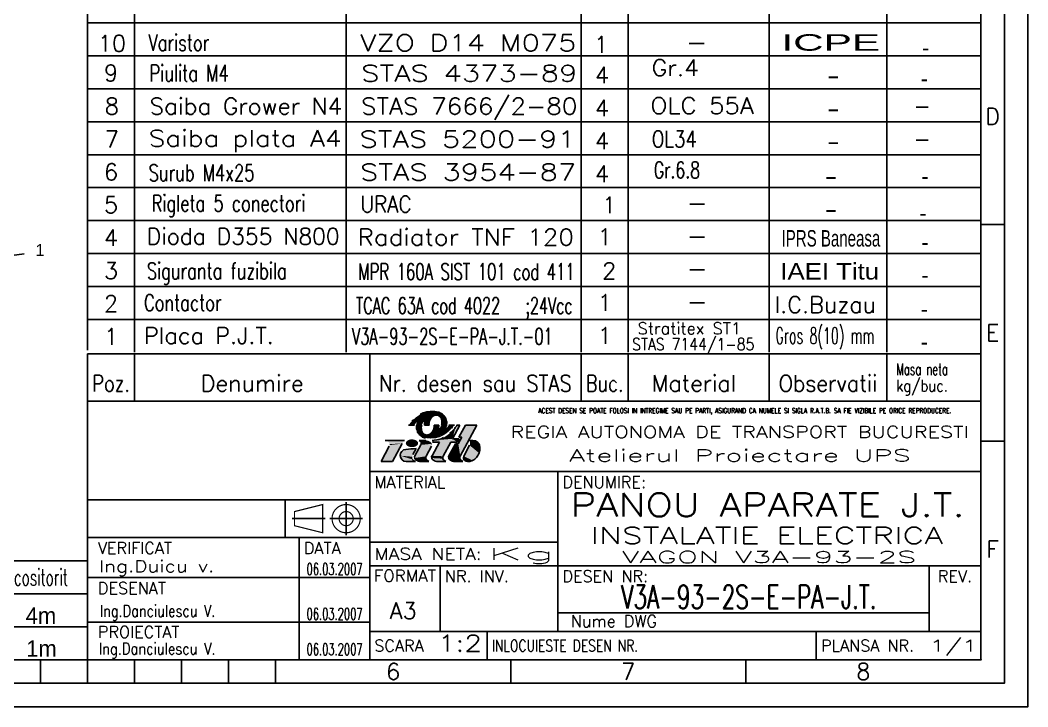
# Model space of a CAD drawing. Header units: millimetres. Extents: x 21 to 861, y 18 to 315.
# Drawn here: x 226.4 to 440.8, y 17.9 to 163.9 of the extents above; entities that cross this region are included whole.
import ezdxf
from ezdxf.enums import TextEntityAlignment as Align

# ---------------------------------------------------------------- set-up
doc = ezdxf.new("R2010")
doc.units = ezdxf.units.MM
doc.layers.add('LIN_GR', color=3, linetype='Continuous')
doc.layers.add('LIN_SUB', color=7, linetype='Continuous')
doc.styles.add('ISO', font='SIMPLEX.SHX')
doc.styles.add('ISOCP', font='SIMPLEX.SHX')
doc.styles.add('ROMANC', font='romanc')

# ---------------------------------------------------------------- blocks, each defined once
blk = doc.blocks.new('ind3_12')
at = {"color": 70}
for p, q in [((0, 55), (-190, 55)), ((-190, 55), (-190, 0)), ((-130, 55), (-130, 0)), ((-130, 40), (0, 40)), ((-190, 26), (-130, 26))]:
    blk.add_line(p, q, dxfattribs=at)
at = {"color": 40}
for p, q in [((-121.71, 49.9), (-120.46, 49.9)), ((-118.34, 49.9), (-117.36, 49.9)), ((-115.31, 49.9), (-116.29, 49.9)), ((-111.94, 49.9), (-113.19, 49.9)), ((-110.84, 49.9), (-112.41, 46.97)), ((-110.84, 49.9), (-111.36, 49.9)), ((-109.64, 49.9), (-111.01, 47.32)), ((-107.23, 49.9), (-110.77, 43.26)), ((-107.23, 49.9), (-109.64, 49.9)), ((-114.78, 46.97), (-114.27, 47.24)), ((-112.95, 48.16), (-112.68, 48.4)), ((-112.68, 48.4), (-112.61, 48.47)), ((-110.41, 47.32), (-111.15, 45.93)), ((-111.01, 47.32), (-110.41, 47.32)), ((-125.82, 45.38), (-127.54, 42.15)), ((-122.56, 46.63), (-126.68, 46.63)), ((-123.11, 45.94), (-125.13, 42.15)), ((-119.12, 45.67), (-120.36, 43.36)), ((-118.05, 46.63), (-119.46, 46.63)), ((-116.85, 45.42), (-118, 43.26)), ((-115.18, 46.28), (-116.74, 43.36)), ((-116.7, 46.63), (-116.29, 46.65)), ((-116.6, 46.28), (-115.18, 46.28)), ((-116.29, 46.65), (-115.69, 46.73)), ((-115.69, 46.73), (-115.27, 46.82)), ((-115.27, 46.82), (-114.78, 46.97)), ((-112.77, 46.28), (-114.38, 43.26)), ((-111.75, 45.93), (-113.13, 43.36)), ((-112.77, 46.28), (-111.36, 46.28)), ((-112.41, 46.97), (-110.99, 46.97)), ((-111.75, 45.93), (-111.15, 45.93)), ((-110.99, 46.97), (-111.36, 46.28)), ((-108.74, 45.59), (-109.99, 43.26)), ((-108.78, 46.63), (-108.09, 46.63)), ((-120.12, 44.91), (-120.81, 43.6)), ((-125.13, 42.15), (-127.54, 42.15)), ((-120.23, 42.15), (-122.21, 42.15)), ((-117.39, 42.15), (-119.15, 42.15)), ((-117.39, 42.15), (-117.72, 42.33)), ((-113.77, 42.15), (-115.53, 42.15)), ((-113.77, 42.15), (-114.1, 42.33)), ((-110.16, 42.15), (-111.92, 42.15)), ((-110.16, 42.15), (-110.49, 42.33))]:
    blk.add_line(p, q, dxfattribs=at)
at = {"color": 240}
for p, q in [((-90, 40), (-90, 6)), ((-130, 34), (-190, 34)), ((-148, 34), (-148, 26)), ((-135, 33.5), (-135, 26.5)), ((-146.5, 30), (-139.5, 30)), ((-138.5, 30), (-131.5, 30)), ((-145, 26), (-145, 0)), ((-130, 25), (-90, 25)), ((-130, 20), (0, 20)), ((-115, 20), (-115, 6)), ((-11, 20), (-11, 6)), ((-190, 17.5), (-130, 17.5)), ((-90, 10), (-11, 10)), ((-190, 8), (-130, 8)), ((-130, 6), (0, 6)), ((-105, 6), (-105, 0)), ((-35, 6), (-35, 0))]:
    blk.add_line(p, q, dxfattribs=at)
at = {"color": 40}
for points in [[(-114.74, 49.9, 0.04888), (-114.64, 50.37, 0.067418), (-114.64, 50.71, 0.012512), (-114.71, 51.12, 0.046313), (-114.74, 51.23, 0.02866), (-114.83, 51.43, 0.04799), (-114.9, 51.53, 0.027533), (-115.01, 51.65, 0.02878), (-115.12, 51.74, 0.020408), (-115.27, 51.85, 0.028785), (-115.38, 51.91, 0.02307), (-115.48, 51.96, 0.025276), (-115.58, 51.99, 0.029587), (-115.69, 52.01, 0.0261), (-115.8, 52.02, 0.034106), (-115.93, 52.02, 0.03305), (-116.05, 52, 0.031407), (-116.17, 51.97, 0.027201), (-116.3, 51.91, 0.027571), (-116.45, 51.82, 0.032433), (-116.58, 51.73, 0.017982), (-116.7, 51.62, 0.025528), (-116.79, 51.53, 0.009898), (-116.89, 51.41, 0.014131), (-116.96, 51.31, 0.005952), (-117.02, 51.22, 0.007874), (-117.06, 51.15, 0.013516), (-117.13, 51.03, 0.012262), (-117.2, 50.9, 0.010996), (-117.25, 50.78, 0.020912), (-117.28, 50.71, 0.006638), (-117.28, 50.69, 0.003922), (-117.3, 50.64, 0.014081), (-117.33, 50.52, 0.011261), (-117.36, 50.37, 0.018498), (-117.36, 50.34, 0.00311), (-117.38, 50.18, 0.039527), (-117.38, 50.07, 0.0256), (-117.36, 49.9)], [(-113.68, 49.9, 0.047001), (-113.61, 50.39, 0.072657), (-113.64, 50.71, 0.024176), (-113.81, 51.3, 0.05712), (-113.92, 51.53, 0.02409), (-114.05, 51.71, 0.014395), (-114.28, 51.99, 0.046768), (-114.45, 52.15, 0.031027), (-114.74, 52.35)], [(-119.97, 49.9, 0.047001), (-120.05, 49.4, 0.072657), (-120.01, 49.08, 0.024176), (-119.84, 48.49, 0.05712), (-119.73, 48.26, 0.02409), (-119.6, 48.09, 0.014395), (-119.38, 47.81, 0.046768), (-119.2, 47.65, 0.031027), (-118.91, 47.44)], [(-118.91, 49.9, 0.04888), (-119.02, 49.43, 0.067418), (-119.01, 49.08, 0.012512), (-118.94, 48.67, 0.046313), (-118.91, 48.56, 0.02866), (-118.82, 48.37, 0.04799), (-118.75, 48.26, 0.027533), (-118.64, 48.15, 0.02878), (-118.53, 48.05, 0.020408), (-118.39, 47.95, 0.028785), (-118.28, 47.88, 0.02307), (-118.17, 47.84, 0.025276), (-118.07, 47.8, 0.029587), (-117.97, 47.78, 0.0261), (-117.85, 47.77, 0.034106), (-117.73, 47.77, 0.03305), (-117.6, 47.79, 0.031407), (-117.48, 47.83, 0.027201), (-117.36, 47.88, 0.027571), (-117.2, 47.97, 0.032433), (-117.07, 48.06, 0.017982), (-116.95, 48.18, 0.025528), (-116.87, 48.26, 0.009898), (-116.76, 48.39, 0.014131), (-116.7, 48.48, 0.005952), (-116.63, 48.57, 0.007874), (-116.59, 48.64, 0.013516), (-116.52, 48.76, 0.012262), (-116.45, 48.9, 0.010996), (-116.4, 49.02, 0.020912), (-116.38, 49.08, 0.006638), (-116.37, 49.11, 0.003922), (-116.35, 49.16, 0.014081), (-116.32, 49.28, 0.011261), (-116.29, 49.42, 0.018498), (-116.29, 49.45, 0.00311), (-116.27, 49.61, 0.039527), (-116.27, 49.73, 0.0256), (-116.29, 49.9)]]:
    blk.add_lwpolyline(points, format="xyb", dxfattribs=at)
at = {"color": 40, "flags": 128}
blk.add_lwpolyline([(-108.71, 42.18, 0.07519), (-108.1, 42.37, 0.103495), (-107.27, 43.01, 0.091904), (-106.74, 43.94, 0.085107), (-106.54, 45.08, 0.085107)], format="xyb", dxfattribs=at)
at = {"color": 240}
for points in [[(-146, 31.5, 0.25, 0.25, 0), (-140, 33, 0.25, 0.25, 0), (-140, 27, 0.25, 0.25, 0), (-146, 28.5, 0.25, 0.25, 0)], [(-135, 31.5, 0.25, 0.25, 1), (-135, 28.5, 0.25, 0.25, 1)]]:
    blk.add_lwpolyline(points, format="xyseb", close=True, dxfattribs=at)
blk.add_lwpolyline([(-135, 33, 0.25, 0.25, 1), (-135, 27, 0.25, 0.25, 1), (-135, 33, 0.25, 0.25, 1)], format="xyseb", dxfattribs=at)
at = {"color": 40}
for centre, radius, start, end in [((-117.8, 49.83), 2.74, 113.911, 122.24), ((-115.81, 45.34), 7.65, 108.9325, 113.911), ((-117.59, 50.52), 2.17, 96.8211, 108.9325), ((-116.41, 40.67), 12.1, 91.6964, 96.8211), ((-116.61, 47.25), 5.51, 78.6042, 91.6964), ((-116, 50.28), 2.42, 58.8019, 78.6042), ((-96.55, 26.7), 34.29, 134.6817, 135.4865), ((-117.71, 49.53), 2.3, 144.0002, 170.76), ((-115.07, 49.86), 3.27, 161.7905, 179.2848), ((-118.58, 49.94), 3.27, 341.7905, 359.2848), ((-115.94, 50.27), 2.3, 324.0002, 350.76), ((-115.09, 51.98), 4.23, 315.973, 321.3402), ((-122.28, 57.73), 13.43, 321.3402, 324.353), ((-117.66, 49.52), 2.42, 238.8019, 258.6042), ((-145.94, 81.79), 47.13, 315, 315.973), ((-113.12, 49.86), 0.893, 316.8981, 318.6566), ((-119.73, 46), 0.689, 331.9275, 66.4849), ((-108.09, 45.08), 1.55, 0, 90), ((-122.21, 43.44), 1.29, 94.5979, 270), ((-177.94, 750.15), 707.62, 274.50891, 274.68697), ((-119.75, 43.03), 0.689, 151.9275, 234.4615), ((-117.39, 42.94), 0.689, 151.9275, 241.9275), ((-116.14, 43.03), 0.689, 151.9275, 234.4615), ((-113.78, 42.94), 0.689, 151.9275, 241.9275), ((-112.52, 43.03), 0.689, 151.9275, 234.4615), ((-110.16, 42.94), 0.689, 151.9275, 241.9275), ((-109.38, 42.94), 0.689, 151.9275, 242.7821), ((-120.23, 42.84), 0.689, 201.8729, 270), ((-119.15, 43.87), 1.72, 234.4615, 270), ((-115.53, 43.87), 1.72, 234.4615, 270), ((-111.92, 43.87), 1.72, 234.4615, 270), ((-108.99, 43.7), 1.55, 242.7821, 280.2311)]:
    blk.add_arc(centre, radius, start, end, dxfattribs=at)
blk.add_point((0, 0))
for points in [[(-120.72, 51.03), (-119.93, 50.59), (-120.22, 51.49), (-119.57, 50.88)], [(-120.22, 51.49), (-119.57, 50.88), (-119.6, 51.93), (-118.18, 50.88)], [(-119.6, 51.93), (-118.18, 50.88), (-118.87, 52.35), (-118.18, 50.88)], [(-118.87, 52.35), (-118.18, 50.88), (-118.21, 52.6), (-118.18, 50.88)], [(-118.21, 52.6), (-118.18, 50.88), (-117.81, 52.68), (-118.18, 50.88)], [(-116.87, 52.76), (-118.18, 50.88), (-116.31, 52.75), (-118.18, 50.88)], [(-117.81, 52.68), (-118.18, 50.88), (-116.87, 52.76), (-118.18, 50.88)], [(-116.08, 51.99), (-116.31, 52.75), (-116.62, 51.7), (-118.18, 50.88)], [(-116.62, 51.7), (-118.18, 50.88), (-117.09, 51.1), (-118.18, 50.88)], [(-115.84, 51.99), (-116.08, 51.99), (-116.32, 51.86)], [(-116.31, 52.75), (-115.41, 52.63), (-115.84, 52.71)], [(-115.54, 51.98), (-115.41, 52.63), (-116.08, 51.99), (-116.31, 52.75)], [(-115.84, 51.99), (-115.54, 51.98), (-115.91, 51.97), (-115.51, 51.96)], [(-115.73, 51.96), (-115.33, 51.85), (-115.51, 51.96)], [(-115.09, 51.72), (-114.87, 52.42), (-115.54, 51.98), (-115.41, 52.63)], [(-115.41, 52.63), (-114.87, 52.42), (-115.11, 52.53)], [(-114.87, 51.48), (-114.18, 51.87), (-115.09, 51.72), (-114.87, 52.42)], [(-114.87, 52.42), (-114.18, 51.87), (-114.48, 52.17)], [(-114.68, 50.99), (-113.86, 51.41), (-114.87, 51.48), (-114.18, 51.87)], [(-121.71, 49.9), (-120.46, 49.9), (-121.21, 50.52), (-120.18, 50.33)], [(-121.21, 50.52), (-120.18, 50.33), (-120.72, 51.03), (-119.93, 50.59)], [(-119.97, 49.9), (-118.91, 49.9), (-120.05, 49.4), (-119, 49.53)], [(-120.05, 49.4), (-119, 49.53), (-119.94, 48.79), (-119, 49.02)], [(-120.05, 49.4), (-119.94, 48.79), (-120.04, 49.24)], [(-119.84, 50.38), (-118.6, 50.45), (-119.97, 49.9), (-118.91, 49.9)], [(-119.57, 50.88), (-118.18, 50.88), (-119.84, 50.38), (-118.6, 50.45)], [(-117.37, 50.27), (-118.32, 50.22), (-117.36, 49.9), (-118.34, 49.9)], [(-117.31, 50.61), (-118.27, 50.54), (-117.37, 50.27), (-118.32, 50.22)], [(-117.09, 51.1), (-118.18, 50.88), (-117.31, 50.61), (-118.27, 50.54)], [(-116.29, 49.44), (-115.35, 49.44), (-116.4, 49.03), (-115.48, 48.92)], [(-116.29, 49.9), (-115.31, 49.9), (-116.29, 49.44), (-115.35, 49.44)], [(-115.48, 48.92), (-114.09, 48.92), (-115.01, 49.4), (-113.85, 49.33)], [(-115.01, 49.4), (-113.85, 49.33), (-114.75, 49.87), (-113.72, 49.72)], [(-114.75, 49.87), (-113.72, 49.72), (-114.65, 50.25), (-113.62, 50.26)], [(-114.63, 50.55), (-113.67, 50.85), (-114.68, 50.99), (-113.86, 51.41)], [(-114.65, 50.25), (-113.62, 50.26), (-114.63, 50.55), (-113.67, 50.85)], [(-113.4, 49.55), (-112.44, 49.28), (-113.69, 49.23), (-112.95, 48.75)], [(-113.67, 50.85), (-113.62, 50.26), (-113.61, 50.56)], [(-113.19, 49.9), (-111.94, 49.9), (-113.4, 49.55), (-112.44, 49.28)], [(-111.36, 49.9), (-110.84, 49.9), (-111.76, 49.37), (-112.41, 46.97)], [(-111.76, 49.37), (-112.41, 46.97), (-112.22, 48.86), (-112.41, 46.97)], [(-110.41, 47.32), (-107.23, 49.9), (-111.15, 45.93), (-110.73, 43.34)], [(-109.64, 49.9), (-107.23, 49.9), (-111.01, 47.32), (-110.41, 47.32)], [(-120.04, 49.24), (-119.94, 48.79), (-120.03, 49.13)], [(-119.94, 48.79), (-119, 49.02), (-119.72, 48.25), (-118.92, 48.6)], [(-119.72, 48.25), (-118.92, 48.6), (-119.33, 47.76), (-118.75, 48.27)], [(-119.33, 47.76), (-118.75, 48.27), (-118.77, 47.37), (-118.43, 47.98)], [(-118.77, 47.37), (-118.43, 47.98), (-118.32, 47.19), (-118.12, 47.82)], [(-118.32, 47.19), (-118.12, 47.82), (-117.71, 47.07), (-117.72, 47.77)], [(-117.71, 47.07), (-117.72, 47.77), (-117.14, 47.03), (-117.33, 47.9)], [(-117.14, 47.03), (-117.33, 47.9), (-116.45, 47.06), (-117.04, 48.09)], [(-116.45, 47.06), (-117.04, 48.09), (-115.94, 47.1), (-116.74, 48.42)], [(-116.7, 48.48), (-115.12, 47.31), (-116.74, 48.42)], [(-116.7, 48.48), (-116.7, 48.48), (-116.74, 48.42)], [(-115.94, 47.1), (-116.74, 48.42), (-115.12, 47.31), (-116.74, 48.42)], [(-116.45, 48.9), (-115.12, 47.31), (-116.7, 48.48)], [(-116.4, 49.03), (-115.48, 48.92), (-116.45, 48.9), (-115.12, 47.31)], [(-115.48, 48.92), (-114.59, 48.13), (-115.12, 47.31)], [(-115.48, 48.92), (-114.09, 48.92), (-114.18, 47.78), (-115.12, 47.31)], [(-114.35, 47.19), (-112.41, 46.97), (-114.79, 46.97), (-114.45, 46.8)], [(-114.09, 48.92), (-114.18, 47.78), (-114.59, 48.13)], [(-113.9, 47.46), (-112.41, 46.97), (-114.35, 47.19), (-112.41, 46.97)], [(-114.09, 48.92), (-113.61, 48.17), (-114.18, 47.78)], [(-113.69, 49.23), (-112.95, 48.75), (-114.09, 48.92), (-113.61, 48.17)], [(-113.49, 47.75), (-113.9, 47.46), (-112.41, 46.97)], [(-113.03, 48.1), (-112.41, 46.97), (-113.49, 47.75), (-112.41, 46.97)], [(-112.65, 48.42), (-112.41, 46.97), (-113.03, 48.1), (-112.41, 46.97)], [(-112.22, 48.86), (-112.41, 46.97), (-112.65, 48.42), (-112.41, 46.97)], [(-125.82, 45.38), (-123.11, 45.94), (-127.54, 42.15), (-125.13, 42.15)], [(-126.68, 46.63), (-122.56, 46.63), (-126.26, 46.53), (-122.84, 46.34)], [(-126.26, 46.53), (-122.84, 46.34), (-125.96, 46.29), (-123.05, 46.05)], [(-123.05, 46.05), (-125.96, 46.29), (-123.11, 45.94), (-125.77, 45.87)], [(-125.76, 45.63), (-123.11, 45.94), (-125.82, 45.38)], [(-125.77, 45.87), (-123.11, 45.94), (-125.76, 45.63), (-123.11, 45.94)], [(-122.28, 46.18), (-122.28, 45.84), (-122.31, 46.03)], [(-122.2, 46.34), (-122.22, 45.73), (-122.28, 46.18), (-122.28, 45.84)], [(-122.07, 46.5), (-122.04, 45.53), (-122.2, 46.34), (-122.22, 45.73)], [(-121.94, 46.59), (-121.9, 45.43), (-122.07, 46.5), (-122.04, 45.53)], [(-121.78, 46.68), (-121.71, 45.34), (-121.94, 46.59), (-121.9, 45.43)], [(-121.62, 46.75), (-121.56, 45.28), (-121.78, 46.68), (-121.71, 45.34)], [(-121.46, 46.79), (-121.43, 45.25), (-121.62, 46.75), (-121.56, 45.28)], [(-121.33, 46.82), (-121.31, 45.23), (-121.46, 46.79), (-121.43, 45.25)], [(-121.21, 46.83), (-121.2, 45.22), (-121.33, 46.82), (-121.31, 45.23)], [(-121.21, 46.83), (-121.1, 46.84), (-121.09, 45.21)], [(-121.09, 45.21), (-120.9, 45.21), (-121.21, 46.83), (-121.2, 45.22)], [(-121.1, 46.84), (-120.91, 46.84), (-121.09, 45.21), (-120.9, 45.21)], [(-120.9, 45.21), (-120.91, 46.84), (-120.81, 45.22), (-120.81, 46.83)], [(-120.81, 45.22), (-120.81, 46.83), (-120.68, 45.23), (-120.69, 46.82)], [(-120.68, 45.23), (-120.69, 46.82), (-120.56, 45.25), (-120.55, 46.79)], [(-120.56, 45.25), (-120.55, 46.79), (-120.42, 45.29), (-120.43, 46.76)], [(-120.42, 45.29), (-120.43, 46.76), (-120.27, 45.34), (-120.27, 46.7)], [(-120.36, 43.36), (-116.85, 45.42), (-120.42, 42.88), (-118, 43.26)], [(-119.12, 45.67), (-116.78, 45.9), (-120.36, 43.36), (-116.85, 45.42)], [(-120.27, 45.34), (-120.27, 46.7), (-120.14, 45.41), (-120.13, 46.63)], [(-120.14, 45.41), (-120.13, 46.63), (-119.97, 45.52), (-119.99, 46.54)], [(-119.97, 45.52), (-119.99, 46.54), (-119.84, 45.65), (-119.88, 46.44)], [(-119.84, 45.65), (-119.88, 46.44), (-119.74, 45.8), (-119.77, 46.3)], [(-119.74, 45.8), (-119.77, 46.3), (-119.71, 45.9), (-119.72, 46.2)], [(-119.72, 46.2), (-119.71, 45.9), (-119.7, 46.13), (-119.69, 46.02)], [(-119.46, 46.63), (-118.05, 46.63), (-119.08, 46.21), (-117.05, 46.31)], [(-119.25, 46.4), (-119.09, 46.04), (-119.08, 46.21)], [(-119.08, 46.21), (-117.05, 46.31), (-119.12, 45.67), (-116.78, 45.9)], [(-118.05, 46.63), (-117.05, 46.31), (-117.7, 46.59), (-117.41, 46.5)], [(-117.05, 46.31), (-116.78, 45.9), (-116.88, 46.12)], [(-116.78, 45.9), (-116.85, 45.42), (-116.77, 45.67)], [(-115.18, 46.28), (-112.77, 46.28), (-116.74, 43.36), (-114.38, 43.26)], [(-116.22, 46.66), (-116.7, 46.63), (-116.6, 46.28)], [(-116.6, 46.28), (-111.36, 46.28), (-116.22, 46.66), (-112.41, 46.97)], [(-116.22, 46.66), (-115.25, 46.82), (-115, 46.76)], [(-115.25, 46.82), (-114.79, 46.97), (-115, 46.76)], [(-115, 46.76), (-115, 46.76), (-114.79, 46.97), (-114.45, 46.8)], [(-111.75, 45.93), (-111.15, 45.93), (-113.13, 43.36), (-110.77, 43.26)], [(-112.41, 46.97), (-110.99, 46.97), (-111.36, 46.28)], [(-111.15, 45.93), (-110.77, 43.26), (-110.73, 43.34)], [(-109.99, 43.26), (-108.74, 45.59), (-106.74, 43.94)], [(-108.78, 46.63), (-108.43, 46.63), (-108.69, 46.43), (-108.49, 46.44)], [(-108.74, 45.59), (-108.09, 46.63), (-108.66, 45.8)], [(-108.74, 45.59), (-106.98, 46.16), (-108.09, 46.63)], [(-108.74, 45.59), (-106.54, 45.08), (-106.98, 46.16)], [(-108.74, 45.59), (-106.74, 43.94), (-106.54, 45.08)], [(-108.69, 46.43), (-108.49, 46.44), (-108.64, 46.23), (-108.56, 46.21)], [(-108.43, 46.63), (-108.63, 46.02), (-108.09, 46.63), (-108.66, 45.8)], [(-108.66, 45.8), (-108.66, 45.8), (-108.43, 46.63), (-108.63, 46.02)], [(-108.64, 46.23), (-108.56, 46.21), (-108.63, 46.02)], [(-108.09, 46.63), (-106.98, 46.16), (-107.61, 46.55), (-107.23, 46.37)], [(-106.98, 46.16), (-106.54, 45.08), (-106.83, 45.98), (-106.62, 45.57)], [(-106.54, 45.08), (-106.74, 43.94), (-106.59, 44.51)], [(-123.17, 44.3), (-120.81, 43.6), (-123.49, 43.38), (-120.95, 43.16)], [(-123.17, 44.3), (-123.49, 43.38), (-123.29, 44.14), (-123.45, 43.79)], [(-123.49, 43.38), (-120.95, 43.16), (-123.49, 43.38), (-120.87, 42.58)], [(-123.49, 43.38), (-123.1, 42.51), (-123.42, 43), (-123.25, 42.69)], [(-123.49, 43.38), (-120.87, 42.58), (-123.1, 42.51), (-120.62, 42.27)], [(-122.31, 44.73), (-120.12, 44.91), (-123.17, 44.3), (-120.81, 43.6)], [(-122.31, 44.73), (-123.17, 44.3), (-122.7, 44.64), (-123.04, 44.43)], [(-120.42, 42.88), (-120.36, 43.36), (-120.43, 43.1)], [(-120.42, 42.88), (-118, 43.26), (-120.15, 42.47), (-118.06, 42.75)], [(-120.15, 42.47), (-120.42, 42.88), (-120.32, 42.64)], [(-118.02, 43.03), (-117.9, 42.55), (-118.06, 42.75)], [(-116.74, 43.36), (-116.81, 42.88), (-116.82, 43.14)], [(-116.74, 43.36), (-114.38, 43.26), (-116.81, 42.88), (-114.44, 42.75)], [(-116.52, 42.46), (-116.81, 42.88), (-116.71, 42.66)], [(-116.81, 42.88), (-114.44, 42.75), (-116.52, 42.46), (-114.12, 42.34)], [(-114.42, 42.94), (-114.29, 42.55), (-114.44, 42.75)], [(-114.36, 43.31), (-114.4, 43.15), (-114.38, 43.26)], [(-113.13, 43.36), (-113.19, 42.89), (-113.2, 43.13)], [(-113.13, 43.36), (-110.77, 43.26), (-113.19, 42.89)], [(-113.19, 42.89), (-110.77, 43.26), (-110.82, 42.72)], [(-112.92, 42.47), (-113.19, 42.89), (-113.1, 42.66)], [(-113.19, 42.89), (-110.82, 42.72), (-112.92, 42.47)], [(-110.8, 42.98), (-110.66, 42.53), (-110.82, 42.72)], [(-110.73, 43.34), (-110.78, 43.14), (-110.77, 43.26)], [(-109.99, 43.26), (-110.04, 42.73), (-110.07, 42.99)], [(-110.04, 42.73), (-109.99, 43.26), (-109.7, 42.32)], [(-109.99, 43.26), (-107.27, 43.01), (-106.74, 43.94)], [(-109.99, 43.26), (-108.1, 42.37), (-107.27, 43.01)], [(-109.99, 43.26), (-108.71, 42.18), (-108.1, 42.37)], [(-109.99, 43.26), (-109.7, 42.32), (-108.71, 42.18)], [(-107.27, 43.01), (-108.1, 42.37), (-107.66, 42.64)], [(-106.74, 43.94), (-107.27, 43.01), (-106.96, 43.45)], [(-123.1, 42.51), (-122.21, 42.15), (-122.93, 42.37), (-122.61, 42.22)], [(-123.1, 42.51), (-120.62, 42.27), (-122.21, 42.15), (-120.23, 42.15)], [(-120.15, 42.47), (-118.06, 42.75), (-119.15, 42.15), (-117.72, 42.33)], [(-119.15, 42.15), (-120.15, 42.47), (-119.72, 42.25)], [(-119.15, 42.15), (-117.72, 42.33), (-117.39, 42.15)], [(-115.53, 42.15), (-116.54, 42.47), (-116.1, 42.25)], [(-116.52, 42.46), (-114.12, 42.34), (-115.53, 42.15), (-113.77, 42.15)], [(-112.92, 42.47), (-110.82, 42.72), (-111.92, 42.15)], [(-111.92, 42.15), (-112.92, 42.47), (-112.49, 42.25)], [(-110.82, 42.72), (-111.92, 42.15), (-110.49, 42.33)], [(-110.49, 42.33), (-110.16, 42.15), (-111.92, 42.15)], [(-109.7, 42.32), (-110.04, 42.73), (-109.91, 42.5)], [(-108.71, 42.18), (-109.7, 42.32), (-109.23, 42.17)], [(-109.7, 42.32), (-109.7, 42.32), (-108.71, 42.18)]]:
    blk.add_solid(points, dxfattribs=at)
at = {"color": 40, "style": 'ISO', "width": 0.77078}
blk.add_text('ACEST DESEN SE POATE FOLOSI IN INTREGIME SAU PE PARTI, ASIGURAND CA NUMELE SI SIGLA R.A.T.B. SA FIE VIZIBILE PE ORICE REPRODUCERE.', height=1, dxfattribs=at).set_placement((-94.13, 52.45), (-6.3, 52.45), align=Align.FIT)
at = {"color": 240}
for s, style, width, p, p2 in [('REGIA AUTONOMA DE TRANSPORT BUCURESTI', 'ROMANC', 1.063101, (-100.04, 47.17), (-2.58, 47.17)), ('Atelierul Proiectare UPS', 'ROMANC', 1.425107, (-87.65, 42.18), (-14.86, 42.18)), ('MASA NETA:', 'ISO', 1.009422, (-129, 21.25), (-106.17, 21.25)), ('FORMAT', 'ISO', 0.917397, (-129.11, 16.61), (-115.89, 16.61)), ('INLOCUIESTE DESEN NR.', 'ISO', 0.687691, (-104, 1.75), (-72.89, 1.75))]:
    blk.add_text(s, height=2.5, dxfattribs=dict(at, style=style, width=width)).set_placement(p, p2, align=Align.FIT)
at = {"color": 240, "style": 'ISO'}
for s, p in [('MATERIAL', (-129, 36.5)), ('DENUMIRE:', (-89, 36.5)), ('VERIFICAT', (-187.81, 22.5)), ('DATA', (-144, 22.5)), ('NR. INV.', (-114, 16.5)), ('DESEN NR:', (-89, 16.5)), ('DESENAT', (-187.81, 13.97)), ('PROIECTAT', (-187.81, 4.66)), ('SCARA', (-129, 1.75)), ('PLANSA NR.', (-34, 1.75))]:
    blk.add_text(s, height=2.5, dxfattribs=at).set_placement(p)
blk.add_text('REV.', height=2.5, dxfattribs=at).set_placement((-5.5, 17.75), align=Align.MIDDLE)
at = {"color": 50, "style": 'ISO'}
for tag, height, width, p, p2 in [('MATERIAL', 3.5, 1.837708, (-127.1, 31.84), (-91.87, 31.84)), ('STAS_MATERIAL', 3.5, 2.784754, (-126.09, 25.95), (-91.75, 25.95)), ('ANSAMBLU', 3.5, 2.48631, (-83.01, 24.67), (-8.01, 24.67)), ('VERIFICAT', 2.5, 0.86708, (-187.61, 18.63), (-163.04, 18.63)), ('DESENAT', 2.5, 1.026691, (-187.39, 9.14), (-162.83, 9.14)), ('SCARA', 3.5, 1.565143, (-115.5, 1.75), (-106.11, 1.75)), ('PROIECTAT', 2.5, 1.037581, (-187.61, 1.12), (-162.78, 1.12))]:
    blk.add_attdef(tag, text='', height=height, dxfattribs=dict(at, width=width)).set_placement(p, p2, align=Align.FIT)
at = {"color": 70, "style": 'ISO'}
for tag, width, p, p2 in [('DENUMIRE_DESEN', 1.844561, (-87.29, 30.44), (-3.41, 30.44)), ('NUMAR_DESEN', 1.112195, (-76.49, 10.87), (-22.2, 10.87))]:
    blk.add_attdef(tag, text='', height=5, dxfattribs=dict(at, width=width)).set_placement(p, p2, align=Align.FIT)
at = {"color": 240, "style": 'ISO'}
for tag, width, p, p2 in [('MASA', 3.701178, (-105.03, 21.25), (-90.49, 21.25)), ('SUBANSAMBLU', 3.628523, (-76.35, 20.58), (-13.71, 20.58)), ('DATA', 0.588678, (-143.42, 18.04), (-131.51, 18.04)), ('DATA', 0.588678, (-143.42, 8.49), (-131.51, 8.49)), ('DATA', 0.588678, (-143.42, 0.97), (-131.51, 0.97)), ('PLANSA', 1.983142, (-10.91, 1.75), (-0.76, 1.75))]:
    blk.add_attdef(tag, text='', height=2.5, dxfattribs=dict(at, width=width)).set_placement(p, p2, align=Align.FIT)
at = {"color": 50, "style": 'ISO'}
blk.add_attdef('FORMAT', text='', height=3.5, dxfattribs=at).set_placement((-122.83, 8.67), align=Align.CENTER)
at = {"color": 240, "style": 'ISO'}
blk.add_attdef('NUME_DWG', (-87.2, 6.95), '', height=2.5, dxfattribs=at)

msp = doc.modelspace()

# ---------------------------------------------------------------- linework, layer by layer
at = {"color": 240}
for p, q in [((240.7856, 163.2744), (430.8957, 163.2744)), ((240.7856, 156.2744), (430.8957, 156.2744)), ((240.7856, 149.2744), (430.8957, 149.2744)), ((240.7856, 142.2744), (430.8957, 142.2744)), ((240.7856, 135.2744), (430.8957, 135.2744)), ((240.7856, 128.2744), (430.8957, 128.2744)), ((240.7856, 121.2744), (430.8957, 121.2744)), ((240.7856, 114.2744), (430.8957, 114.2744)), ((240.7856, 107.2744), (430.8957, 107.2744)), ((240.7856, 100.2744), (430.8957, 100.2744)), ((50.6754, 48.9224), (240.7856, 48.9224)), ((50.5653, 41.9224), (240.6754, 41.9224)), ((50.6754, 34.9224), (240.7856, 34.9224))]:
    msp.add_line(p, q, dxfattribs=at)
at = {"color": 70}
for p, q in [((435.7856, 120.4224), (430.7856, 120.4224)), ((435.7856, 74.4224), (430.7856, 74.4224)), ((230.7856, 27.9224), (230.7856, 22.9224)), ((240.7856, 22.9224), (240.7856, 27.9224)), ((250.7856, 22.9224), (250.7856, 27.9224)), ((260.7856, 22.9224), (260.7856, 27.9224)), ((270.7856, 22.9224), (270.7856, 27.9224)), ((280.7856, 22.9224), (280.7856, 27.9224)), ((330.7856, 22.9224), (330.7856, 27.9224)), ((380.7856, 22.9224), (380.7856, 27.9224)), ((180.7856, 22.9224), (280.7856, 22.9224))]:
    msp.add_line(p, q, dxfattribs=at)
at = {"color": 1}
msp.add_line((199.6566, 110.3755), (227.3216, 114.2323), dxfattribs=at)
at = {"color": 240}
for points in [[(440.7856, 314.9224), (20.7856, 314.9224), (20.7856, 17.9224), (440.7856, 17.9224)], [(435.7856, 309.9224), (25.7856, 309.9224), (25.7856, 22.9224), (435.7856, 22.9224)]]:
    msp.add_lwpolyline(points, close=True, dxfattribs=at)
at = {"color": 70}
msp.add_lwpolyline([(430.7856, 304.9224), (30.7856, 304.9224), (30.7856, 27.9224), (430.7856, 27.9224)], close=True, dxfattribs=at)
for points in [[(240.7856, 93.7027), (240.7856, 232.2485)], [(250.7856, 93.2744), (250.7856, 232.2485)], [(295.7856, 93.2744), (295.7856, 232.2485)], [(345.7856, 93.2744), (345.7856, 232.2485)], [(355.7856, 93.2744), (355.7856, 232.2485)], [(385.7856, 93.2744), (385.7856, 232.2485)], [(410.7856, 93.2744), (410.7856, 232.2485)]]:
    msp.add_lwpolyline(points, dxfattribs=at)
at = {"color": 3}
for points in [[(240.7856, 92.9224), (430.7856, 92.9224)], [(240.7856, 82.9224), (240.7856, 92.9224)], [(250.7856, 82.9224), (250.7856, 92.9224)], [(300.7856, 82.9224), (300.7856, 92.9224)], [(345.7856, 82.9224), (345.7856, 92.9224)], [(355.7856, 82.9224), (355.7856, 92.9224)], [(385.7856, 82.9224), (385.7856, 92.9224)], [(410.7856, 82.9224), (410.7856, 92.9224)]]:
    msp.add_lwpolyline(points, dxfattribs=at)

# ---------------------------------------------------------------- block references
at = {"color": 1}
ref = msp.add_blockref('ind3_12', (430.7856, 27.9224), dxfattribs=at)
ref.add_attrib('DENUMIRE_DESEN', 'PANOU APARATE J.T.', dxfattribs={"color": 70, "height": 5, "style": 'ISO', "width": 1.042341}).set_placement((343.4943, 58.3605), (427.3779, 58.3605), align=Align.FIT)
ref.add_attrib('ANSAMBLU', 'INSTALATIE ELECTRICA', dxfattribs={"color": 50, "height": 3.5, "style": 'ISO', "width": 1.27485}).set_placement((347.7757, 52.5972), (422.7793, 52.5972), align=Align.FIT)
ref.add_attrib('SUBANSAMBLU', 'VAGON V3A-93-2S', dxfattribs={"color": 240, "height": 2.5, "style": 'ISO', "width": 1.675592}).set_placement((354.4356, 48.5022), (417.0708, 48.5022), align=Align.FIT)
ref.add_attrib('NUMAR_DESEN', 'V3A-93-2S-E-PA-J.T.', dxfattribs={"color": 70, "height": 5, "style": 'ISO', "width": 0.6}).set_placement((354.3004, 38.7956), (408.5861, 38.7956), align=Align.FIT)
ref.add_attrib('NUME_DWG', 'Nume DWG', (343.5884, 34.8722), dxfattribs={"color": 240, "height": 2.5, "style": 'ISO'})
ref.add_attrib('PLANSA', '1/1', dxfattribs={"color": 240, "height": 2.5, "style": 'ISO', "width": 1.983142}).set_placement((419.8776, 29.6724), (430.0294, 29.6724), align=Align.FIT)
ref.add_attrib('FORMAT', 'A3', dxfattribs={"color": 50, "height": 3.5, "style": 'ISO'}).set_placement((307.9514, 36.5917), align=Align.CENTER)
ref.add_attrib('SCARA', '1:2', dxfattribs={"color": 50, "height": 3.5, "style": 'ISO', "width": 1.252114}).set_placement((315.2874, 29.6724), (324.6783, 29.6724), align=Align.FIT)
ref.add_attrib('MASA', 'Kg', dxfattribs={"color": 240, "height": 2.5, "style": 'ISO', "width": 3.701178}).set_placement((325.7508, 49.1724), (340.2911, 49.1724), align=Align.FIT)
ref.add_attrib('VERIFICAT', 'Ing.Duicu v.', dxfattribs={"color": 50, "height": 2.5, "style": 'ISO', "width": 1.159354}).set_placement((243.1795, 46.5548), (267.7467, 46.5548), align=Align.FIT)
ref.add_attrib('DATA', '06.03.2007', dxfattribs={"color": 240, "height": 2.5, "style": 'ISO', "width": 0.575145}).set_placement((287.3643, 45.9588), (299.2781, 45.9588), align=Align.FIT)
ref.add_attrib('DESENAT', 'Ing.Danciulescu V.', dxfattribs={"color": 50, "height": 2.5, "style": 'ISO', "width": 0.734395}).set_placement((243.3931, 37.0574), (267.9603, 37.0574), align=Align.FIT)
ref.add_attrib('DATA', '06.03.2007', dxfattribs={"color": 240, "height": 2.5, "style": 'ISO', "width": 0.575145}).set_placement((287.3643, 36.411), (299.2781, 36.411), align=Align.FIT)
ref.add_attrib('PROIECTAT', 'Ing.Danciulescu V.', dxfattribs={"color": 50, "height": 2.5, "style": 'ISO', "width": 0.742185}).set_placement((243.1795, 29.0386), (268.0073, 29.0386), align=Align.FIT)
ref.add_attrib('DATA', '06.03.2007', dxfattribs={"color": 240, "height": 2.5, "style": 'ISO', "width": 0.575145}).set_placement((287.3643, 28.8921), (299.2781, 28.8921), align=Align.FIT)

# ---------------------------------------------------------------- texts
at = {"color": 50}
for s, width, p, p2 in [('ICPE', 1.8, (388.3591, 157.3814), (409.3591, 157.3814)), ('    -    ', 0.666667, (388.9015, 150.3776), (409.9015, 150.3776)), ('    -    ', 0.666667, (388.9015, 143.3776), (409.9015, 143.3776)), ('    -    ', 0.666667, (388.9015, 136.3776), (409.9015, 136.3776)), ('    -    ', 0.666667, (388.4011, 128.9666), (409.4011, 128.9666)), ('    -    ', 0.666667, (388.4011, 121.9666), (409.4011, 121.9666)), ('IPRS Baneasa', 0.529412, (388.4011, 115.7566), (409.4011, 115.7566)), ('IAEI Titu', 0.818182, (388.1401, 108.7492), (409.1401, 108.7492))]:
    msp.add_text(s, height=3.5, dxfattribs=dict(at, width=width)).set_placement(p, p2, align=Align.FIT)
for s, p in [('-', (419.0807, 156.2744)), ('-', (418.7728, 149.7479)), ('-', (418.9011, 128.9666)), ('-', (418.5091, 121.131)), ('-', (418.9011, 114.9666)), ('-', (418.9011, 107.9666)), ('-', (418.7728, 100.7479)), ('-', (418.7728, 93.7479)), ('4m', (230.8603, 35.5583)), ('1m', (230.9704, 28.5583))]:
    msp.add_text(s, height=3.5, dxfattribs=at).set_placement(p, align=Align.CENTER)
at = {"color": 50, "style": 'ISO'}
for s, p in [('D', (433.2856, 143.4224)), ('E', (433.2856, 97.4224)), ('F', (433.2856, 51.4224)), ('6', (305.7856, 25.4224)), ('7', (355.7856, 25.4224)), ('8', (405.7856, 25.4224))]:
    msp.add_text(s, height=3.5, dxfattribs=at).set_placement(p, align=Align.MIDDLE)
at = {"color": 1}
msp.add_text('1', height=2.5, dxfattribs=at).set_placement((229.723, 113.776))
at = {"layer": 'LIN_GR', "color": 3, "style": 'ISOCP'}
for s, p in [('10', (245.9651, 157.1822)), ('9', (245.7856, 150.8744)), ('6', (245.7856, 129.8744)), ('5', (245.7856, 122.8744)), ('4', (245.7856, 115.8744)), ('3', (245.7856, 108.8744)), ('2', (245.7856, 101.8744)), ('1', (245.7856, 94.8744))]:
    msp.add_text(s, height=3.5, dxfattribs=at).set_placement(p, align=Align.CENTER)
for s, p in [('8', (244.4501, 143.8345)), ('7', (244.4501, 136.8345))]:
    msp.add_text(s, height=3.5, dxfattribs=at).set_placement(p)
at = {"layer": 'LIN_SUB', "color": 2, "style": 'ISOCP'}
for s, width, p in [('Varistor', 0.724138, (253.7527, 157.3297)), ('Piulita M4', 0.724138, (253.963, 150.8606)), ('Surub M4x25', 0.724138, (253.7909, 129.6649)), ('Rigleta 5 conectori ', 0.724138, (254.4215, 123.2072)), ('URAC', 0.884519, (298.8226, 123.0156)), ('Siguranta fuzibila', 0.724138, (253.4011, 108.8262)), ('Contactor', 0.724138, (252.7856, 102.0744))]:
    msp.add_text(s, height=3.5, dxfattribs=dict(at, width=width)).set_placement(p)
at = {"layer": 'LIN_SUB', "color": 50, "style": 'ISOCP'}
for s, width, p, p2 in [('VZO D14 M075', 1.174468, (298.7527, 157.3059), (344.7527, 157.3059)), ('   -   ', 0.942857, (358.9832, 157.3997), (380.9832, 157.3997)), ('STAS 4373-89', 1.159664, (298.963, 150.8368), (344.963, 150.8368)), ('Gr.4', 1.018148, (360.7909, 152.0054), (370.8027, 152.0054)), ('STAS 7666/2-80', 0.982206, (298.963, 143.8368), (344.963, 143.8368)), ('OLC 55A', 0.977778, (360.4944, 143.9684), (382.4944, 143.9684)), ('STAS 5200-91', 1.2, (298.6189, 136.8368), (344.6189, 136.8368)), ('OL34', 0.778865, (360.7909, 136.8432), (370.3969, 136.8432)), ('STAS 3954-87', 1.154812, (298.7402, 129.8194), (344.7402, 129.8194)), ('Gr.6.8', 0.668788, (361.2358, 130.2783), (371.0446, 130.2783)), ('   -   ', 0.942857, (359.1002, 123.2709), (381.1002, 123.2709)), ('Radiator TNF 120', 0.992806, (298.2291, 115.9981), (344.2291, 115.9981)), ('   -   ', 0.942857, (359.1002, 116.2709), (381.1002, 116.2709)), ('MPR 160A SIST 101 cod 411', 0.60793, (298.4011, 108.6543), (344.4011, 108.6543)), ('   -   ', 0.942857, (359.1002, 109.2709), (381.1002, 109.2709)), ('   -   ', 0.942857, (359.1002, 102.2709), (381.1002, 102.2709)), ('Gros 8(10) mm', 0.516393, (387.1215, 95.0767), (408.1215, 95.0767))]:
    msp.add_text(s, height=3.5, dxfattribs=dict(at, width=width)).set_placement(p, p2, align=Align.FIT)
for s, p in [('1', (348.5, 156.938)), ('4', (348.7102, 150.4689)), ('4', (348.7102, 143.4689)), ('4', (348.7102, 136.4689)), ('4', (348.7102, 129.4689)), ('1', (350.2323, 122.8212)), ('2', (350.2323, 108.8212)), ('I.C.Buzau', (386.9032, 101.6437)), ('Placa P.J.T.', (252.7856, 95.0744))]:
    msp.add_text(s, height=3.5, dxfattribs=at).set_placement(p)
at = {"layer": 'LIN_SUB', "color": 2, "style": 'ISOCP'}
for s, height, width, p, p2 in [('Saiba Grower N4', 3.5, 0.924812, (253.963, 143.8368), (294.963, 143.8368)), ('Saiba plata A4', 3.5, 1.029289, (253.7909, 137.0088), (294.7909, 137.0088)), ('Dioda D355 N800', 3.5, 0.875445, (253.4011, 116.17), (294.4011, 116.17)), ('Stratitex ST1', 2.5, 0.928643, (357.7856, 97.1078), (379.7856, 97.1078)), ('STAS 7144/1-85', 2.5, 0.8, (356.6077, 93.7557), (382.6077, 93.7557)), ('Masa neta', 2.5, 0.573913, (412.7856, 88.4224), (423.7856, 88.4224)), ('Poz.', 3.5, 0.813559, (241.7856, 84.9224), (249.7856, 84.9224)), ('Nr. desen sau STAS', 3.5, 0.763975, (302.7856, 84.9224), (343.7856, 84.9224)), ('Buc.', 3.5, 0.8, (346.7856, 84.9224), (354.7856, 84.9224)), ('Material', 3.5, 0.93913, (360.7856, 84.9224), (378.7856, 84.9224)), ('Observatii', 3.5, 0.851351, (387.7856, 84.9224), (408.7856, 84.9224)), ('kg/buc.', 2.5, 0.796552, (412.7856, 84.9224), (423.7856, 84.9224))]:
    msp.add_text(s, height=height, dxfattribs=dict(at, width=width)).set_placement(p, p2, align=Align.FIT)
at = {"layer": 'LIN_SUB', "color": 2, "style": 'ISOCP', "width": 0.942857}
for p in [(418.3237, 143.8577), (418.3237, 136.8577)]:
    msp.add_text('-', height=3.5, dxfattribs=at).set_placement(p, align=Align.CENTER)
at = {"layer": 'LIN_SUB', "color": 50, "style": 'ISOCP'}
for p in [(350.7856, 116.0744), (350.7856, 102.0744), (350.7856, 95.0744)]:
    msp.add_text('1', height=3.5, dxfattribs=at).set_placement(p, align=Align.CENTER)
at = {"layer": 'LIN_SUB', "color": 50, "style": 'ISOCP', "width": 0.642857}
for s, p in [('TCAC 63A cod 4022', (297.8795, 101.4521)), (';24Vcc', (333.9193, 101.4545)), ('V3A-93-2S-E-PA-J.T.-01', (297.0716, 94.9073))]:
    msp.add_text(s, height=3.5, dxfattribs=at).set_placement(p)
at = {"layer": 'LIN_SUB', "color": 2, "style": 'ISOCP'}
msp.add_text('Denumire', height=3.5, dxfattribs=at).set_placement((275.7856, 84.9224), align=Align.CENTER)
at = {"layer": 'LIN_SUB', "color": 50, "style": 'ISOCP', "width": 0.60793}
msp.add_text('cositorit', height=3.5, dxfattribs=at).set_placement((230.8603, 43.7036), align=Align.CENTER)

doc.saveas('drawing.dxf')
